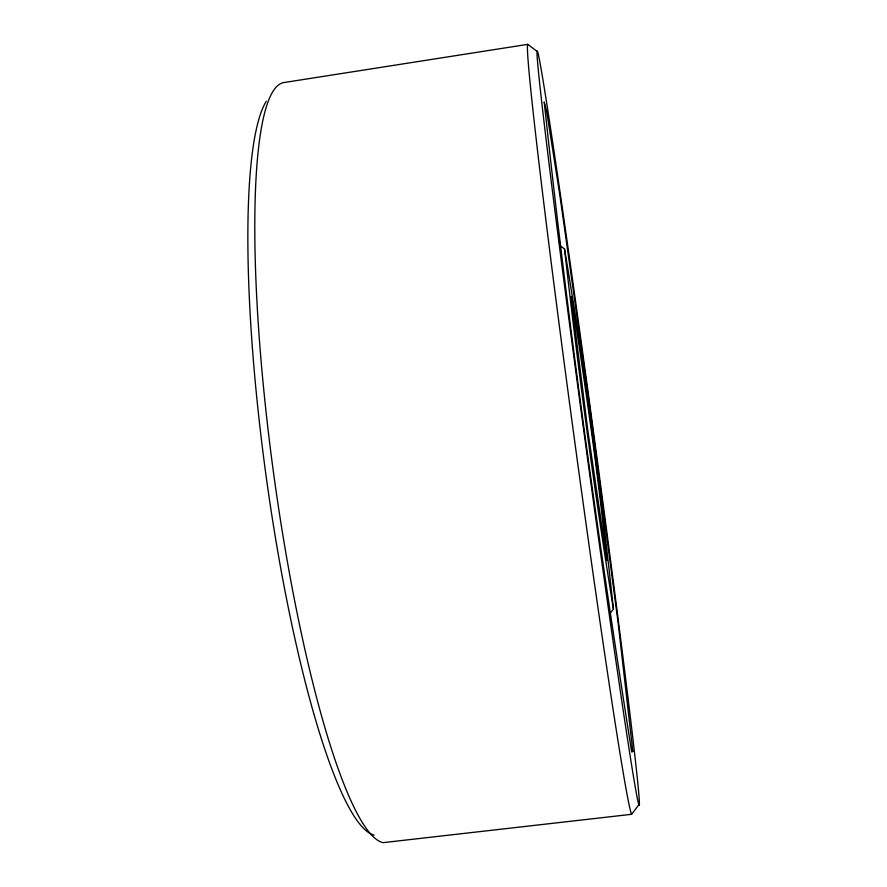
<?xml version="1.0" encoding="UTF-8"?>
<svg xmlns="http://www.w3.org/2000/svg" width="887" height="887" viewBox="0 0 887 887"><rect width="100%" height="100%" fill="white"/><g stroke="black" fill="none" stroke-linecap="round" stroke-linejoin="round"><path stroke-width="1.33" d="M609.657 614.114L613.416 609.036C600.51 488.693 584.666 368.282 564.531 248.981L560.462 245.943M537.234 51.524L527.82 44.35L283.718 82.591A383.594 62.711 82.3 0 0 271.91 460.686A383.594 62.711 82.3 0 0 383.073 842.65L631.599 814.31L638.873 804.786A380.401 4.734 82.3 0 0 569.72 259.791A380.401 4.734 82.3 0 0 556.193 220.874A380.401 4.734 82.3 0 0 638.873 804.786M613.416 609.036C593.968 489.502 578.069 369.325 564.531 248.981M559.265 240.111L560.274 246.93M609.757 612.751L610.278 616.853M610.622 619.581L611.11 623.705M631.599 814.31A388.772 6.763 82.3 0 1 571.827 420.072A388.772 6.763 82.3 0 1 527.82 44.35M374.17 835.088A375.024 63.032 82.3 0 1 269.138 497.485A375.024 63.032 82.3 0 1 266.288 101.229M632.83 751.489L631.699 751.954C597.638 536.025 567.425 319.276 544.208 101.927L546.636 111.352L559.741 194.419L589.278 403.674L618.128 622.896L632.83 751.489M572.37 300.571L571.117 296.668L587.737 429.84L606.852 560.54C598.381 473.591 585.265 387.009 572.37 300.571"/></g></svg>
